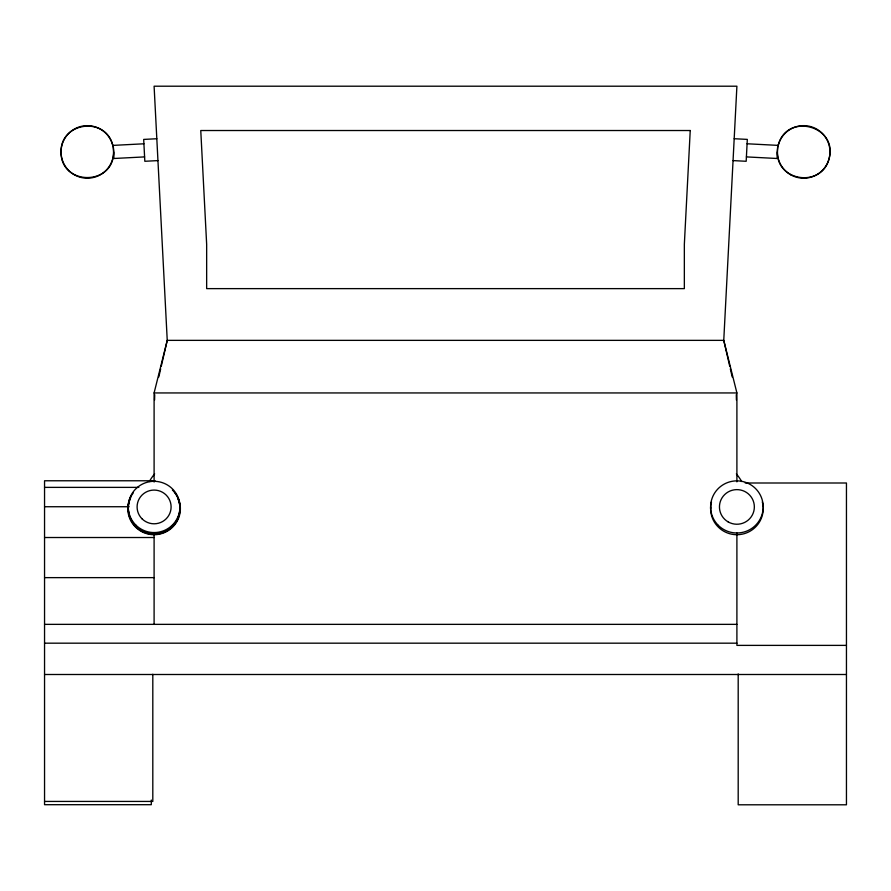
<?xml version="1.0" encoding="UTF-8"?>
<svg xmlns="http://www.w3.org/2000/svg" width="891" height="891" viewBox="0 0 891 891"><rect width="100%" height="100%" fill="white"/><g stroke="black" fill="none" stroke-linecap="round" stroke-linejoin="round"><path stroke-width="1.34" d="M113.625 151.938C113.97 186.074 60.688 186.074 61.033 151.938C60.421 122.011 105.584 116.064 112.723 145.133M736.412 400.07L736.278 394.613M154.722 394.613L154.589 400.059M158.798 376.982L160.67 368.841M161.293 366.134L167.241 340.362L154.098 86.204L736.902 86.204L723.759 340.362L729.707 366.134M154.098 482.053L154.098 392.942L167.241 340.362L723.759 340.362L736.902 392.942L736.902 481.853M778.277 145.122C786.775 112.054 838.242 125.843 829.064 158.732C821.925 187.789 776.763 181.842 777.375 151.927M156.816 138.74L143.685 139.419L144.821 161.282L157.952 160.603M143.919 143.796L113.28 145.378L113.959 158.487L144.587 156.905M154.098 392.942L736.902 392.942M155.09 480.772L44.55 480.772L44.55 804.696L151.303 804.696L151.303 800.051M745.221 483L846.45 483L846.45 804.796L738.193 804.796L738.193 673.93M44.55 487.377L138.84 487.377M44.55 506.734L129.139 506.734M180.394 508.65L179.949 506.934M44.55 537.518L154.098 537.518M44.55 577.635L154.098 577.635M44.55 624.357L736.902 624.357M44.55 643.179L736.902 643.179M846.45 645.385L736.902 645.385L736.902 532.996M44.55 674.498L846.45 674.498M44.55 801.432L152.806 801.432L152.806 674.275M734.184 138.718L747.315 139.397L746.179 161.282L733.048 160.603M747.081 143.774L777.72 145.356L777.041 158.487L746.413 156.905M730.33 368.841L732.202 376.982M710.606 506.934L710.606 508.65M154.098 532.551L154.098 624.357M174.525 492.244A26.296 26.062 0 0 1 173.01 526.759A26.296 26.062 0 0 1 138.272 529.466A26.296 26.062 0 0 1 131.333 495.619M763.197 508.65A26.296 26.062 0 0 1 733.471 534.489A26.296 26.062 0 0 1 711.508 501.9M762.295 501.9A26.296 26.062 0 0 1 763.153 507.291M149.298 481.541A56.144 56.144 0 0 1 154.633 473.856M736.367 473.856A56.144 56.144 0 0 1 741.702 481.541M177.71 498.225A25.839 25.627 0 0 1 154.098 534.277A25.839 25.627 0 0 1 130.487 498.225M177.12 496.443A25.839 25.627 0 0 1 154.098 533.698A25.839 25.627 0 0 1 131.077 496.443M131.723 495.262A25.839 25.627 0 0 1 133.193 493.024M172.375 489.961A25.839 25.627 0 0 1 176.485 495.262M690.235 130.52L684.344 244.312L684.344 288.628L206.656 288.628L206.656 244.312L200.765 130.52L690.235 130.52M790.529 174.692A26.296 26.296 0 0 0 829.967 151.927A26.296 26.296 0 0 0 790.529 129.15A26.296 26.296 0 0 0 790.529 174.692M68.741 170.526A26.296 26.296 0 0 0 112.723 158.743A26.296 26.296 0 0 0 80.524 126.544A26.296 26.296 0 0 0 68.741 170.526M135.822 525.055A25.839 25.627 0 0 0 179.058 513.561A25.839 25.627 0 0 0 147.405 482.187A25.839 25.627 0 0 0 135.822 525.055M718.313 525.367A26.296 26.062 0 0 0 762.295 513.684A26.296 26.062 0 0 0 730.097 481.753A26.296 26.062 0 0 0 718.313 525.367M728.17 521.914A17.452 17.308 0 0 0 754.354 506.934A17.452 17.308 0 0 0 728.17 491.943A17.452 17.308 0 0 0 728.17 521.914M142.07 518.852A17.007 16.862 0 0 0 170.526 511.3A17.007 16.862 0 0 0 149.699 490.651A17.007 16.862 0 0 0 142.07 518.852"/></g></svg>
